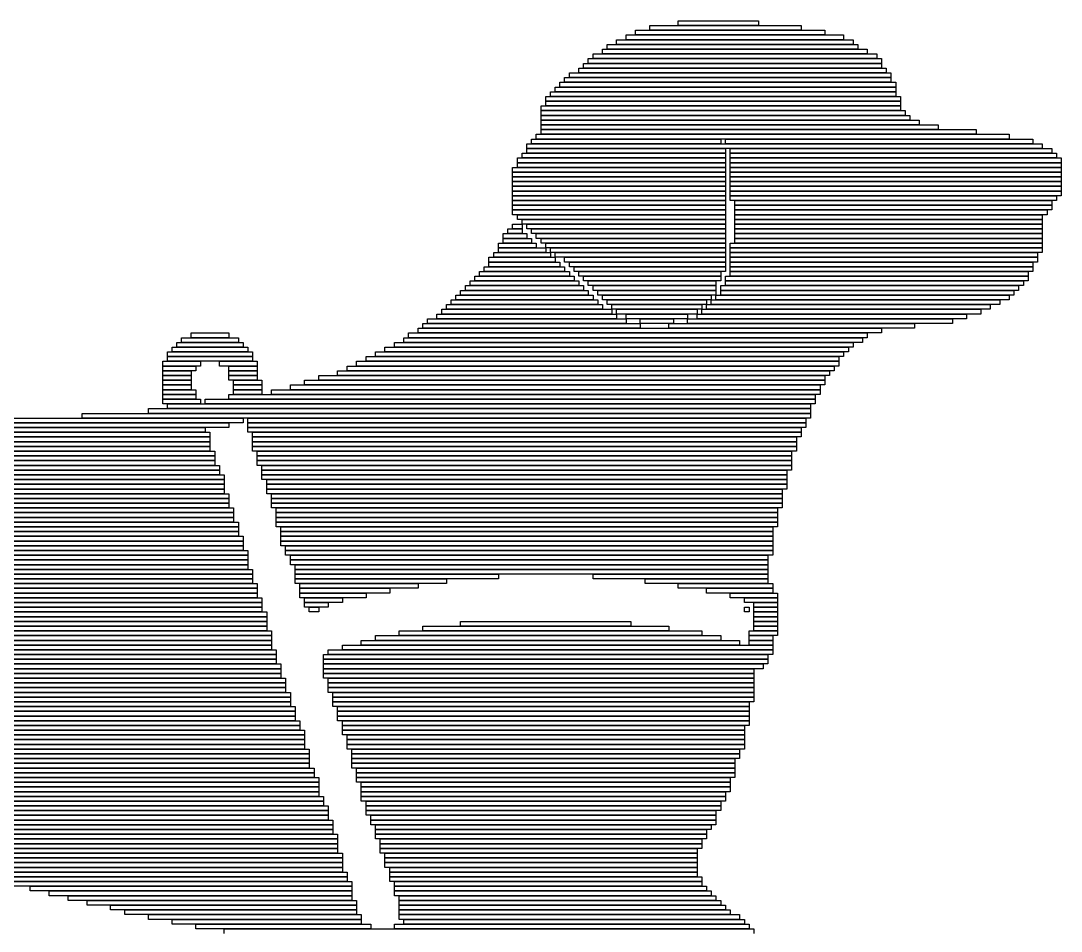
# Model space of a CAD drawing. Extents: x 310 to 714, y 365 to 660.
# Drawn here: x 494 to 714, y 467.5 to 660 of the extents above; entities that cross this region are included whole.
import ezdxf

# ---------------------------------------------------------------- set-up
doc = ezdxf.new("R2010")
doc.units = 0

msp = doc.modelspace()

# ---------------------------------------------------------------- linework, layer by layer
for p, q in [((633, 660), (650, 660)), ((633, 659), (633, 660)), ((650, 660), (650, 659)), ((624, 658), (664, 658)), ((624, 657), (624, 658)), ((627, 659), (659, 659)), ((627, 658), (627, 659)), ((659, 658), (627, 658)), ((650, 659), (633, 659)), ((659, 659), (659, 658)), ((664, 658), (664, 657)), ((620, 656), (670, 656)), ((620, 655), (620, 656)), ((622, 657), (668, 657)), ((622, 656), (622, 657)), ((668, 656), (622, 656)), ((664, 657), (624, 657)), ((668, 657), (668, 656)), ((670, 656), (670, 655)), ((617, 654), (673, 654)), ((617, 653), (617, 654)), ((618, 655), (671, 655)), ((618, 654), (618, 655)), ((671, 654), (618, 654)), ((670, 655), (620, 655)), ((671, 655), (671, 654)), ((673, 654), (673, 653)), ((614, 652), (676, 652)), ((614, 651), (614, 652)), ((615, 653), (675, 653)), ((615, 652), (615, 653)), ((675, 652), (615, 652)), ((673, 653), (617, 653)), ((675, 653), (675, 652)), ((676, 652), (676, 651)), ((610, 649), (678, 649)), ((610, 648), (610, 649)), ((612, 650), (677, 650)), ((612, 649), (612, 650)), ((677, 649), (612, 649)), ((613, 651), (676, 651)), ((613, 650), (613, 651)), ((676, 650), (613, 650)), ((676, 651), (614, 651)), ((676, 651), (676, 650)), ((677, 650), (677, 649)), ((678, 649), (678, 648)), ((608, 647), (679, 647)), ((608, 646), (608, 647)), ((609, 648), (678, 648)), ((609, 647), (609, 648)), ((678, 647), (609, 647)), ((678, 648), (610, 648)), ((678, 648), (678, 647)), ((679, 647), (679, 646)), ((606, 645), (679, 645)), ((606, 644), (606, 645)), ((607, 646), (679, 646)), ((607, 645), (607, 646)), ((679, 645), (607, 645)), ((679, 646), (608, 646)), ((679, 646), (679, 645)), ((679, 645), (679, 644)), ((605, 644), (680, 644)), ((605, 643), (605, 644)), ((680, 643), (605, 643)), ((605, 643), (680, 643)), ((605, 642), (605, 643)), ((679, 644), (606, 644)), ((680, 644), (680, 643)), ((680, 643), (680, 642)), ((604, 642), (680, 642)), ((604, 641), (604, 642)), ((680, 641), (604, 641)), ((604, 641), (681, 641)), ((604, 640), (604, 641)), ((680, 642), (605, 642)), ((680, 642), (680, 641)), ((681, 641), (681, 640)), ((681, 640), (604, 640)), ((604, 640), (682, 640)), ((604, 639), (604, 640)), ((682, 639), (604, 639)), ((604, 639), (684, 639)), ((604, 638), (604, 639)), ((684, 638), (604, 638)), ((604, 638), (688, 638)), ((604, 637), (604, 638)), ((682, 640), (682, 639)), ((684, 639), (684, 638)), ((688, 638), (688, 637)), ((603, 636), (703, 636)), ((603, 635), (603, 636)), ((688, 637), (604, 637)), ((604, 637), (696, 637)), ((604, 636), (604, 637)), ((696, 636), (604, 636)), ((696, 637), (696, 636)), ((703, 636), (703, 635)), ((601, 634), (710, 634)), ((601, 633), (601, 634)), ((602, 635), (642, 635)), ((602, 634), (602, 635)), ((642, 634), (602, 634)), ((703, 635), (603, 635)), ((642, 635), (642, 634)), ((643, 635), (708, 635)), ((643, 634), (643, 635)), ((708, 634), (643, 634)), ((708, 635), (708, 634)), ((710, 634), (710, 633)), ((600, 632), (643, 632)), ((600, 631), (600, 632)), ((710, 633), (601, 633)), ((601, 633), (643, 633)), ((601, 632), (601, 633)), ((643, 632), (601, 632)), ((643, 633), (643, 632)), ((643, 632), (643, 631)), ((644, 633), (712, 633)), ((644, 632), (644, 633)), ((712, 632), (644, 632)), ((644, 632), (713, 632)), ((644, 631), (644, 632)), ((712, 633), (712, 632)), ((713, 632), (713, 631)), ((599, 631), (643, 631)), ((599, 630), (599, 631)), ((643, 630), (599, 630)), ((599, 630), (643, 630)), ((599, 629), (599, 630)), ((643, 631), (600, 631)), ((643, 631), (643, 630)), ((643, 630), (643, 629)), ((713, 631), (644, 631)), ((644, 631), (714, 631)), ((644, 630), (644, 631)), ((714, 630), (644, 630)), ((644, 630), (714, 630)), ((644, 629), (644, 630)), ((714, 631), (714, 630)), ((714, 630), (714, 629)), ((598, 629), (643, 629)), ((598, 628), (598, 629)), ((643, 628), (598, 628)), ((598, 628), (643, 628)), ((598, 627), (598, 628)), ((643, 627), (598, 627)), ((598, 627), (643, 627)), ((598, 626), (598, 627)), ((643, 629), (599, 629)), ((643, 629), (643, 628)), ((643, 628), (643, 627)), ((643, 627), (643, 626)), ((714, 629), (644, 629)), ((644, 629), (714, 629)), ((644, 628), (644, 629)), ((714, 628), (644, 628)), ((644, 628), (714, 628)), ((644, 627), (644, 628)), ((714, 627), (644, 627)), ((644, 627), (714, 627)), ((644, 626), (644, 627)), ((714, 629), (714, 628)), ((714, 628), (714, 627)), ((714, 627), (714, 626)), ((643, 626), (598, 626)), ((598, 626), (643, 626)), ((598, 625), (598, 626)), ((643, 625), (598, 625)), ((598, 625), (643, 625)), ((598, 624), (598, 625)), ((643, 626), (643, 625)), ((643, 625), (643, 624)), ((714, 626), (644, 626)), ((644, 626), (714, 626)), ((644, 625), (644, 626)), ((714, 625), (644, 625)), ((644, 625), (714, 625)), ((644, 624), (644, 625)), ((714, 626), (714, 625)), ((714, 625), (714, 624)), ((643, 624), (598, 624)), ((598, 624), (643, 624)), ((598, 623), (598, 624)), ((643, 623), (598, 623)), ((598, 623), (643, 623)), ((598, 622), (598, 623)), ((643, 624), (643, 623)), ((643, 623), (643, 622)), ((714, 624), (644, 624)), ((644, 624), (714, 624)), ((644, 623), (644, 624)), ((714, 623), (644, 623)), ((644, 623), (713, 623)), ((644, 622), (644, 623)), ((713, 623), (713, 622)), ((714, 624), (714, 623)), ((643, 622), (598, 622)), ((598, 622), (643, 622)), ((598, 621), (598, 622)), ((643, 621), (598, 621)), ((598, 621), (643, 621)), ((598, 620), (598, 621)), ((643, 622), (643, 621)), ((643, 621), (643, 620)), ((713, 622), (644, 622)), ((645, 622), (712, 622)), ((645, 621), (645, 622)), ((712, 621), (645, 621)), ((645, 621), (712, 621)), ((645, 620), (645, 621)), ((712, 622), (712, 621)), ((712, 621), (712, 620)), ((643, 620), (598, 620)), ((598, 620), (643, 620)), ((598, 619), (598, 620)), ((643, 619), (598, 619)), ((599, 619), (643, 619)), ((599, 618), (599, 619)), ((643, 620), (643, 619)), ((643, 619), (643, 618)), ((712, 620), (645, 620)), ((645, 620), (711, 620)), ((645, 619), (645, 620)), ((711, 619), (645, 619)), ((645, 619), (710, 619)), ((645, 618), (645, 619)), ((710, 619), (710, 618)), ((711, 620), (711, 619)), ((597, 616), (600, 616)), ((597, 615), (597, 616)), ((598, 617), (600, 617)), ((598, 616), (598, 617)), ((600, 616), (598, 616)), ((643, 618), (599, 618)), ((600, 618), (643, 618)), ((600, 617), (600, 618)), ((643, 617), (600, 617)), ((600, 617), (600, 616)), ((600, 616), (600, 615)), ((601, 617), (643, 617)), ((601, 616), (601, 617)), ((643, 616), (601, 616)), ((602, 616), (643, 616)), ((602, 615), (602, 616)), ((643, 618), (643, 617)), ((643, 617), (643, 616)), ((643, 616), (643, 615)), ((710, 618), (645, 618)), ((645, 618), (710, 618)), ((645, 617), (645, 618)), ((710, 617), (645, 617)), ((645, 617), (710, 617)), ((645, 616), (645, 617)), ((710, 616), (645, 616)), ((645, 616), (710, 616)), ((645, 615), (645, 616)), ((710, 618), (710, 617)), ((710, 617), (710, 616)), ((710, 616), (710, 615)), ((596, 615), (601, 615)), ((596, 614), (596, 615)), ((601, 614), (596, 614)), ((596, 614), (602, 614)), ((596, 613), (596, 614)), ((600, 615), (597, 615)), ((601, 615), (601, 614)), ((643, 615), (602, 615)), ((602, 614), (602, 613)), ((603, 615), (643, 615)), ((603, 614), (603, 615)), ((643, 614), (603, 614)), ((604, 614), (643, 614)), ((604, 613), (604, 614)), ((643, 615), (643, 614)), ((643, 614), (643, 613)), ((710, 615), (645, 615)), ((645, 615), (710, 615)), ((645, 614), (645, 615)), ((710, 614), (645, 614)), ((645, 614), (710, 614)), ((645, 613), (645, 614)), ((710, 615), (710, 614)), ((710, 614), (710, 613)), ((595, 613), (603, 613)), ((595, 612), (595, 613)), ((603, 612), (595, 612)), ((595, 612), (605, 612)), ((595, 611), (595, 612)), ((602, 613), (596, 613)), ((603, 613), (603, 612)), ((643, 613), (604, 613)), ((605, 613), (643, 613)), ((605, 612), (605, 613)), ((643, 612), (605, 612)), ((605, 612), (605, 611)), ((606, 612), (643, 612)), ((606, 611), (606, 612)), ((643, 613), (643, 612)), ((643, 612), (643, 611)), ((644, 613), (710, 613)), ((644, 612), (644, 613)), ((710, 612), (644, 612)), ((644, 612), (710, 612)), ((644, 611), (644, 612)), ((710, 613), (645, 613)), ((710, 613), (710, 612)), ((710, 612), (710, 611)), ((593, 610), (607, 610)), ((593, 609), (593, 610)), ((594, 611), (606, 611)), ((594, 610), (594, 611)), ((606, 610), (594, 610)), ((605, 611), (595, 611)), ((643, 611), (606, 611)), ((606, 611), (606, 610)), ((607, 611), (643, 611)), ((607, 610), (607, 611)), ((643, 610), (607, 610)), ((607, 610), (607, 609)), ((609, 610), (643, 610)), ((609, 609), (609, 610)), ((643, 611), (643, 610)), ((643, 610), (643, 609)), ((710, 611), (644, 611)), ((644, 611), (709, 611)), ((644, 610), (644, 611)), ((709, 610), (644, 610)), ((644, 610), (709, 610)), ((644, 609), (644, 610)), ((709, 611), (709, 610)), ((709, 610), (709, 609)), ((592, 608), (609, 608)), ((592, 607), (592, 608)), ((607, 609), (593, 609)), ((593, 609), (608, 609)), ((593, 608), (593, 609)), ((608, 608), (593, 608)), ((608, 609), (608, 608)), ((643, 609), (609, 609)), ((609, 608), (609, 607)), ((610, 609), (643, 609)), ((610, 608), (610, 609)), ((643, 608), (610, 608)), ((611, 608), (643, 608)), ((611, 607), (611, 608)), ((643, 609), (643, 608)), ((643, 608), (643, 607)), ((709, 609), (644, 609)), ((644, 609), (708, 609)), ((644, 608), (644, 609)), ((708, 608), (644, 608)), ((644, 608), (708, 608)), ((644, 607), (644, 608)), ((708, 609), (708, 608)), ((708, 608), (708, 607)), ((589, 605), (612, 605)), ((589, 604), (589, 605)), ((590, 606), (611, 606)), ((590, 605), (590, 606)), ((611, 605), (590, 605)), ((591, 607), (610, 607)), ((591, 606), (591, 607)), ((610, 606), (591, 606)), ((609, 607), (592, 607)), ((610, 607), (610, 606)), ((643, 607), (611, 607)), ((611, 606), (611, 605)), ((612, 607), (642, 607)), ((612, 606), (612, 607)), ((642, 606), (612, 606)), ((612, 605), (612, 604)), ((613, 606), (642, 606)), ((613, 605), (613, 606)), ((642, 605), (613, 605)), ((614, 605), (641, 605)), ((614, 604), (614, 605)), ((641, 605), (641, 604)), ((642, 607), (642, 606)), ((642, 606), (642, 605)), ((643, 606), (707, 606)), ((643, 605), (643, 606)), ((707, 605), (643, 605)), ((643, 605), (706, 605)), ((643, 604), (643, 605)), ((708, 607), (644, 607)), ((644, 607), (707, 607)), ((644, 606), (644, 607)), ((707, 606), (644, 606)), ((706, 605), (706, 604)), ((707, 607), (707, 606)), ((707, 606), (707, 605)), ((587, 603), (614, 603)), ((587, 602), (587, 603)), ((588, 604), (613, 604)), ((588, 603), (588, 604)), ((613, 603), (588, 603)), ((612, 604), (589, 604)), ((613, 604), (613, 603)), ((641, 604), (614, 604)), ((614, 603), (614, 602)), ((615, 604), (641, 604)), ((615, 603), (615, 604)), ((641, 603), (615, 603)), ((616, 603), (641, 603)), ((616, 602), (616, 603)), ((641, 604), (641, 603)), ((641, 603), (641, 602)), ((642, 604), (705, 604)), ((642, 603), (642, 604)), ((705, 603), (642, 603)), ((642, 603), (704, 603)), ((642, 602), (642, 603)), ((706, 604), (643, 604)), ((704, 603), (704, 602)), ((705, 604), (705, 603)), ((585, 601), (616, 601)), ((585, 600), (585, 601)), ((586, 602), (615, 602)), ((586, 601), (586, 602)), ((615, 601), (586, 601)), ((614, 602), (587, 602)), ((615, 602), (615, 601)), ((641, 602), (616, 602)), ((616, 601), (616, 600)), ((617, 602), (640, 602)), ((617, 601), (617, 602)), ((640, 601), (617, 601)), ((618, 601), (639, 601)), ((618, 600), (618, 601)), ((639, 601), (639, 600)), ((640, 602), (640, 601)), ((640, 601), (701, 601)), ((640, 600), (640, 601)), ((641, 602), (703, 602)), ((641, 601), (641, 602)), ((703, 601), (641, 601)), ((704, 602), (642, 602)), ((701, 601), (701, 600)), ((703, 602), (703, 601)), ((583, 599), (619, 599)), ((583, 598), (583, 599)), ((584, 600), (617, 600)), ((584, 599), (584, 600)), ((617, 599), (584, 599)), ((616, 600), (585, 600)), ((617, 600), (617, 599)), ((639, 600), (618, 600)), ((619, 600), (638, 600)), ((619, 599), (619, 600)), ((638, 599), (619, 599)), ((619, 599), (619, 598)), ((620, 599), (637, 599)), ((620, 598), (620, 599)), ((637, 599), (637, 598)), ((638, 600), (638, 599)), ((638, 599), (697, 599)), ((638, 598), (638, 599)), ((639, 600), (699, 600)), ((639, 599), (639, 600)), ((699, 599), (639, 599)), ((701, 600), (640, 600)), ((697, 599), (697, 598)), ((699, 600), (699, 599)), ((580, 597), (622, 597)), ((580, 596), (580, 597)), ((582, 598), (620, 598)), ((582, 597), (582, 598)), ((620, 597), (582, 597)), ((619, 598), (583, 598)), ((637, 598), (620, 598)), ((620, 598), (620, 597)), ((622, 598), (635, 598)), ((622, 597), (622, 598)), ((635, 597), (622, 597)), ((622, 597), (622, 596)), ((625, 597), (632, 597)), ((625, 596), (625, 597)), ((632, 597), (632, 596)), ((635, 598), (635, 597)), ((635, 597), (691, 597)), ((635, 596), (635, 597)), ((637, 598), (694, 598)), ((637, 597), (637, 598)), ((694, 597), (637, 597)), ((697, 598), (638, 598)), ((691, 597), (691, 596)), ((694, 598), (694, 597)), ((530, 594), (538, 594)), ((530, 593), (530, 594)), ((538, 594), (538, 593)), ((576, 594), (673, 594)), ((576, 593), (576, 594)), ((578, 595), (676, 595)), ((578, 594), (578, 595)), ((676, 594), (578, 594)), ((579, 596), (625, 596)), ((579, 595), (579, 596)), ((625, 595), (579, 595)), ((622, 596), (580, 596)), ((632, 596), (625, 596)), ((625, 596), (625, 595)), ((631, 596), (683, 596)), ((631, 595), (631, 596)), ((683, 595), (631, 595)), ((691, 596), (635, 596)), ((673, 594), (673, 593)), ((676, 595), (676, 594)), ((683, 596), (683, 595)), ((527, 592), (541, 592)), ((527, 591), (527, 592)), ((528, 593), (540, 593)), ((528, 592), (528, 593)), ((540, 592), (528, 592)), ((538, 593), (530, 593)), ((540, 593), (540, 592)), ((541, 592), (541, 591)), ((573, 592), (670, 592)), ((573, 591), (573, 592)), ((575, 593), (672, 593)), ((575, 592), (575, 593)), ((672, 592), (575, 592)), ((673, 593), (576, 593)), ((670, 592), (670, 591)), ((672, 593), (672, 592)), ((525, 590), (543, 590)), ((525, 589), (525, 590)), ((526, 591), (542, 591)), ((526, 590), (526, 591)), ((542, 590), (526, 590)), ((541, 591), (527, 591)), ((542, 591), (542, 590)), ((543, 590), (543, 589)), ((569, 590), (668, 590)), ((569, 589), (569, 590)), ((571, 591), (669, 591)), ((571, 590), (571, 591)), ((669, 590), (571, 590)), ((670, 591), (573, 591)), ((668, 590), (668, 589)), ((669, 591), (669, 590)), ((524, 588), (532, 588)), ((524, 587), (524, 588)), ((543, 589), (525, 589)), ((525, 589), (543, 589)), ((525, 588), (525, 589)), ((543, 588), (525, 588)), ((532, 588), (532, 587)), ((536, 588), (544, 588)), ((536, 587), (536, 588)), ((543, 589), (543, 588)), ((544, 588), (544, 587)), ((565, 588), (667, 588)), ((565, 587), (565, 588)), ((567, 589), (667, 589)), ((567, 588), (567, 589)), ((667, 588), (567, 588)), ((668, 589), (569, 589)), ((667, 589), (667, 588)), ((667, 588), (667, 587)), ((532, 587), (524, 587)), ((524, 587), (531, 587)), ((524, 586), (524, 587)), ((531, 586), (524, 586)), ((524, 586), (530, 586)), ((524, 585), (524, 586)), ((530, 586), (530, 585)), ((531, 587), (531, 586)), ((544, 587), (536, 587)), ((538, 587), (544, 587)), ((538, 586), (538, 587)), ((544, 586), (538, 586)), ((538, 586), (544, 586)), ((538, 585), (538, 586)), ((544, 587), (544, 586)), ((544, 586), (544, 585)), ((561, 586), (665, 586)), ((561, 585), (561, 586)), ((563, 587), (666, 587)), ((563, 586), (563, 587)), ((666, 586), (563, 586)), ((667, 587), (565, 587)), ((665, 586), (665, 585)), ((666, 587), (666, 586)), ((530, 585), (524, 585)), ((524, 585), (530, 585)), ((524, 584), (524, 585)), ((530, 584), (524, 584)), ((524, 584), (530, 584)), ((524, 583), (524, 584)), ((530, 583), (524, 583)), ((524, 583), (530, 583)), ((524, 582), (524, 583)), ((530, 585), (530, 584)), ((530, 584), (530, 583)), ((530, 583), (530, 582)), ((544, 585), (538, 585)), ((538, 585), (544, 585)), ((538, 584), (538, 585)), ((544, 584), (538, 584)), ((539, 584), (545, 584)), ((539, 583), (539, 584)), ((545, 583), (539, 583)), ((539, 583), (545, 583)), ((539, 582), (539, 583)), ((544, 585), (544, 584)), ((545, 584), (545, 583)), ((545, 583), (545, 582)), ((551, 583), (663, 583)), ((551, 582), (551, 583)), ((554, 584), (664, 584)), ((554, 583), (554, 584)), ((664, 583), (554, 583)), ((557, 585), (664, 585)), ((557, 584), (557, 585)), ((664, 584), (557, 584)), ((665, 585), (561, 585)), ((663, 583), (663, 582)), ((664, 585), (664, 584)), ((664, 584), (664, 583)), ((530, 582), (524, 582)), ((524, 582), (531, 582)), ((524, 581), (524, 582)), ((531, 581), (524, 581)), ((524, 581), (531, 581)), ((524, 580), (524, 581)), ((531, 582), (531, 581)), ((531, 581), (531, 580)), ((538, 581), (662, 581)), ((538, 580), (538, 581)), ((545, 582), (539, 582)), ((539, 582), (545, 582)), ((539, 581), (539, 582)), ((545, 581), (539, 581)), ((545, 582), (545, 581)), ((547, 582), (663, 582)), ((547, 581), (547, 582)), ((663, 581), (547, 581)), ((663, 582), (551, 582)), ((662, 581), (662, 580)), ((663, 582), (663, 581)), ((531, 580), (524, 580)), ((524, 580), (532, 580)), ((524, 579), (524, 580)), ((532, 579), (524, 579)), ((525, 579), (661, 579)), ((525, 578), (525, 579)), ((532, 580), (532, 579)), ((533, 580), (662, 580)), ((533, 579), (533, 580)), ((662, 579), (533, 579)), ((662, 580), (538, 580)), ((661, 579), (661, 578)), ((662, 580), (662, 579)), ((507, 577), (661, 577)), ((507, 576), (507, 577)), ((521, 578), (661, 578)), ((521, 577), (521, 578)), ((661, 577), (521, 577)), ((661, 578), (525, 578)), ((661, 578), (661, 577)), ((661, 577), (661, 576)), ((451, 575), (538, 575)), ((465, 576), (541, 576)), ((541, 575), (465, 575)), ((661, 576), (507, 576)), ((538, 575), (538, 574)), ((541, 576), (541, 575)), ((542, 576), (660, 576)), ((542, 575), (542, 576)), ((660, 575), (542, 575)), ((542, 575), (660, 575)), ((542, 574), (542, 575)), ((660, 576), (660, 575)), ((660, 575), (660, 574)), ((429, 572), (534, 572)), ((433, 573), (534, 573)), ((534, 572), (433, 572)), ((441, 574), (533, 574)), ((533, 573), (441, 573)), ((538, 574), (451, 574)), ((533, 574), (533, 573)), ((534, 573), (534, 572)), ((534, 572), (534, 571)), ((660, 574), (542, 574)), ((542, 574), (659, 574)), ((542, 573), (542, 574)), ((659, 573), (542, 573)), ((543, 573), (659, 573)), ((543, 572), (543, 573)), ((659, 572), (543, 572)), ((543, 572), (658, 572)), ((543, 571), (543, 572)), ((658, 572), (658, 571)), ((659, 574), (659, 573)), ((659, 573), (659, 572)), ((419, 570), (534, 570)), ((424, 571), (534, 571)), ((534, 570), (424, 570)), ((534, 571), (429, 571)), ((534, 571), (534, 570)), ((534, 570), (534, 569)), ((658, 571), (543, 571)), ((543, 571), (658, 571)), ((543, 570), (543, 571)), ((658, 570), (543, 570)), ((543, 570), (658, 570)), ((543, 569), (543, 570)), ((658, 571), (658, 570)), ((658, 570), (658, 569)), ((413, 568), (535, 568)), ((416, 569), (535, 569)), ((535, 568), (416, 568)), ((534, 569), (419, 569)), ((535, 569), (535, 568)), ((535, 568), (535, 567)), ((658, 569), (543, 569)), ((544, 569), (657, 569)), ((544, 568), (544, 569)), ((657, 568), (544, 568)), ((544, 568), (657, 568)), ((544, 567), (544, 568)), ((657, 569), (657, 568)), ((657, 568), (657, 567)), ((330, 567), (535, 567)), ((535, 566), (330, 566)), ((331, 566), (536, 566)), ((535, 567), (413, 567)), ((535, 567), (535, 566)), ((536, 566), (536, 565)), ((657, 567), (544, 567)), ((544, 567), (657, 567)), ((544, 566), (544, 567)), ((657, 566), (544, 566)), ((545, 566), (657, 566)), ((545, 565), (545, 566)), ((657, 567), (657, 566)), ((657, 566), (657, 565)), ((536, 565), (331, 565)), ((332, 565), (536, 565)), ((536, 564), (332, 564)), ((333, 564), (537, 564)), ((536, 565), (536, 564)), ((537, 564), (537, 563)), ((657, 565), (545, 565)), ((545, 565), (656, 565)), ((545, 564), (545, 565)), ((656, 564), (545, 564)), ((545, 564), (656, 564)), ((545, 563), (545, 564)), ((656, 565), (656, 564)), ((656, 564), (656, 563)), ((537, 563), (333, 563)), ((334, 563), (537, 563)), ((537, 562), (334, 562)), ((335, 562), (537, 562)), ((537, 563), (537, 562)), ((537, 562), (537, 561)), ((656, 563), (545, 563)), ((546, 563), (656, 563)), ((546, 562), (546, 563)), ((656, 562), (546, 562)), ((546, 562), (656, 562)), ((546, 561), (546, 562)), ((656, 563), (656, 562)), ((656, 562), (656, 561)), ((537, 561), (335, 561)), ((336, 561), (537, 561)), ((537, 560), (336, 560)), ((338, 560), (538, 560)), ((538, 559), (338, 559)), ((339, 559), (538, 559)), ((537, 561), (537, 560)), ((538, 560), (538, 559)), ((538, 559), (538, 558)), ((656, 561), (546, 561)), ((546, 561), (655, 561)), ((546, 560), (546, 561)), ((655, 560), (546, 560)), ((547, 560), (655, 560)), ((547, 559), (547, 560)), ((655, 559), (547, 559)), ((547, 559), (655, 559)), ((547, 558), (547, 559)), ((655, 561), (655, 560)), ((655, 560), (655, 559)), ((655, 559), (655, 558)), ((538, 558), (339, 558)), ((340, 558), (538, 558)), ((538, 557), (340, 557)), ((342, 557), (539, 557)), ((538, 558), (538, 557)), ((539, 557), (539, 556)), ((655, 558), (547, 558)), ((547, 558), (655, 558)), ((547, 557), (547, 558)), ((655, 557), (547, 557)), ((548, 557), (654, 557)), ((548, 556), (548, 557)), ((654, 557), (654, 556)), ((655, 558), (655, 557)), ((539, 556), (342, 556)), ((343, 556), (539, 556)), ((539, 555), (343, 555)), ((345, 555), (539, 555)), ((539, 556), (539, 555)), ((539, 555), (539, 554)), ((654, 556), (548, 556)), ((548, 556), (654, 556)), ((548, 555), (548, 556)), ((654, 555), (548, 555)), ((548, 555), (654, 555)), ((548, 554), (548, 555)), ((654, 556), (654, 555)), ((654, 555), (654, 554)), ((539, 554), (345, 554)), ((347, 554), (540, 554)), ((540, 553), (347, 553)), ((349, 553), (540, 553)), ((540, 554), (540, 553)), ((540, 553), (540, 552)), ((654, 554), (548, 554)), ((548, 554), (654, 554)), ((548, 553), (548, 554)), ((654, 553), (548, 553)), ((549, 553), (653, 553)), ((549, 552), (549, 553)), ((653, 553), (653, 552)), ((654, 554), (654, 553)), ((540, 552), (349, 552)), ((351, 552), (540, 552)), ((540, 551), (351, 551)), ((353, 551), (541, 551)), ((540, 552), (540, 551)), ((541, 551), (541, 550)), ((653, 552), (549, 552)), ((549, 552), (653, 552)), ((549, 551), (549, 552)), ((653, 551), (549, 551)), ((549, 551), (653, 551)), ((549, 550), (549, 551)), ((653, 552), (653, 551)), ((653, 551), (653, 550)), ((541, 550), (353, 550)), ((355, 550), (541, 550)), ((541, 549), (355, 549)), ((357, 549), (541, 549)), ((541, 548), (357, 548)), ((359, 548), (542, 548)), ((541, 550), (541, 549)), ((541, 549), (541, 548)), ((542, 548), (542, 547)), ((653, 550), (549, 550)), ((549, 550), (653, 550)), ((549, 549), (549, 550)), ((653, 549), (549, 549)), ((550, 549), (653, 549)), ((550, 548), (550, 549)), ((653, 548), (550, 548)), ((550, 548), (653, 548)), ((550, 547), (550, 548)), ((653, 550), (653, 549)), ((653, 549), (653, 548)), ((653, 548), (653, 547)), ((542, 547), (359, 547)), ((362, 547), (542, 547)), ((542, 546), (362, 546)), ((366, 546), (542, 546)), ((542, 547), (542, 546)), ((542, 546), (542, 545)), ((653, 547), (550, 547)), ((551, 547), (652, 547)), ((551, 546), (551, 547)), ((652, 546), (551, 546)), ((551, 546), (652, 546)), ((551, 545), (551, 546)), ((652, 547), (652, 546)), ((652, 546), (652, 545)), ((542, 545), (366, 545)), ((368, 545), (542, 545)), ((542, 544), (368, 544)), ((372, 544), (543, 544)), ((542, 545), (542, 544)), ((543, 544), (543, 543)), ((652, 545), (551, 545)), ((552, 545), (652, 545)), ((552, 544), (552, 545)), ((652, 544), (552, 544)), ((552, 544), (652, 544)), ((552, 543), (552, 544)), ((652, 545), (652, 544)), ((652, 544), (652, 543)), ((543, 543), (372, 543)), ((375, 543), (543, 543)), ((543, 542), (375, 542)), ((381, 542), (543, 542)), ((543, 543), (543, 542)), ((543, 542), (543, 541)), ((652, 543), (552, 543)), ((552, 543), (595, 543)), ((552, 542), (552, 543)), ((595, 542), (552, 542)), ((552, 542), (584, 542)), ((552, 541), (552, 542)), ((584, 542), (584, 541)), ((595, 543), (595, 542)), ((615, 543), (652, 543)), ((615, 542), (615, 543)), ((652, 542), (615, 542)), ((626, 542), (652, 542)), ((626, 541), (626, 542)), ((652, 543), (652, 542)), ((652, 542), (652, 541)), ((543, 541), (381, 541)), ((385, 541), (544, 541)), ((544, 540), (385, 540)), ((388, 540), (544, 540)), ((544, 541), (544, 540)), ((544, 540), (544, 539)), ((584, 541), (552, 541)), ((553, 541), (578, 541)), ((553, 540), (553, 541)), ((578, 540), (553, 540)), ((553, 540), (572, 540)), ((553, 539), (553, 540)), ((572, 540), (572, 539)), ((578, 541), (578, 540)), ((652, 541), (626, 541)), ((633, 541), (653, 541)), ((633, 540), (633, 541)), ((653, 540), (633, 540)), ((639, 540), (653, 540)), ((639, 539), (639, 540)), ((653, 541), (653, 540)), ((653, 540), (653, 539)), ((386, 538), (545, 538)), ((545, 537), (386, 537)), ((386, 537), (545, 537)), ((387, 539), (544, 539)), ((544, 538), (387, 538)), ((544, 539), (388, 539)), ((544, 539), (544, 538)), ((545, 538), (545, 537)), ((545, 537), (545, 536)), ((572, 539), (553, 539)), ((553, 539), (567, 539)), ((553, 538), (553, 539)), ((567, 538), (553, 538)), ((554, 538), (562, 538)), ((554, 537), (554, 538)), ((562, 537), (554, 537)), ((554, 537), (559, 537)), ((554, 536), (554, 537)), ((559, 537), (559, 536)), ((562, 538), (562, 537)), ((567, 539), (567, 538)), ((653, 539), (639, 539)), ((644, 539), (654, 539)), ((644, 538), (644, 539)), ((654, 538), (644, 538)), ((647, 538), (654, 538)), ((647, 537), (647, 538)), ((654, 537), (647, 537)), ((649, 537), (654, 537)), ((649, 536), (649, 537)), ((654, 539), (654, 538)), ((654, 538), (654, 537)), ((654, 537), (654, 536)), ((385, 536), (545, 536)), ((545, 535), (385, 535)), ((385, 535), (546, 535)), ((545, 536), (386, 536)), ((545, 536), (545, 535)), ((546, 535), (546, 534)), ((559, 536), (554, 536)), ((555, 536), (557, 536)), ((555, 535), (555, 536)), ((557, 535), (555, 535)), ((557, 536), (557, 535)), ((647, 536), (648, 536)), ((647, 535), (647, 536)), ((648, 535), (647, 535)), ((648, 536), (648, 535)), ((654, 536), (649, 536)), ((649, 536), (654, 536)), ((649, 535), (649, 536)), ((654, 535), (649, 535)), ((649, 535), (654, 535)), ((649, 534), (649, 535)), ((654, 536), (654, 535)), ((654, 535), (654, 534)), ((384, 533), (546, 533)), ((546, 534), (385, 534)), ((385, 534), (546, 534)), ((546, 533), (385, 533)), ((546, 534), (546, 533)), ((546, 533), (546, 532)), ((587, 533), (623, 533)), ((587, 532), (587, 533)), ((623, 533), (623, 532)), ((654, 534), (649, 534)), ((649, 534), (654, 534)), ((649, 533), (649, 534)), ((654, 533), (649, 533)), ((649, 533), (654, 533)), ((649, 532), (649, 533)), ((654, 534), (654, 533)), ((654, 533), (654, 532)), ((546, 532), (384, 532)), ((384, 532), (546, 532)), ((546, 531), (384, 531)), ((384, 531), (547, 531)), ((546, 532), (546, 531)), ((547, 531), (547, 530)), ((574, 531), (638, 531)), ((574, 530), (574, 531)), ((579, 532), (631, 532)), ((579, 531), (579, 532)), ((631, 531), (579, 531)), ((623, 532), (587, 532)), ((631, 532), (631, 531)), ((638, 531), (638, 530)), ((648, 531), (654, 531)), ((648, 530), (648, 531)), ((654, 532), (649, 532)), ((649, 532), (654, 532)), ((649, 531), (649, 532)), ((654, 531), (649, 531)), ((654, 532), (654, 531)), ((654, 531), (654, 530)), ((383, 530), (547, 530)), ((547, 529), (383, 529)), ((383, 529), (547, 529)), ((547, 530), (384, 530)), ((547, 530), (547, 529)), ((547, 529), (547, 528)), ((566, 529), (646, 529)), ((566, 528), (566, 529)), ((569, 530), (642, 530)), ((569, 529), (569, 530)), ((642, 529), (569, 529)), ((638, 530), (574, 530)), ((642, 530), (642, 529)), ((646, 529), (646, 528)), ((654, 530), (648, 530)), ((648, 530), (653, 530)), ((648, 529), (648, 530)), ((653, 529), (648, 529)), ((648, 529), (653, 529)), ((648, 528), (648, 529)), ((653, 530), (653, 529)), ((653, 529), (653, 528)), ((382, 528), (547, 528)), ((547, 527), (382, 527)), ((382, 527), (548, 527)), ((548, 526), (382, 526)), ((382, 526), (548, 526)), ((547, 528), (383, 528)), ((547, 528), (547, 527)), ((548, 527), (548, 526)), ((548, 526), (548, 525)), ((558, 526), (652, 526)), ((558, 525), (558, 526)), ((559, 527), (653, 527)), ((559, 526), (559, 527)), ((653, 526), (559, 526)), ((562, 528), (653, 528)), ((562, 527), (562, 528)), ((653, 527), (562, 527)), ((646, 528), (566, 528)), ((653, 528), (648, 528)), ((652, 526), (652, 525)), ((653, 528), (653, 527)), ((653, 527), (653, 526)), ((381, 525), (548, 525)), ((548, 524), (381, 524)), ((381, 524), (549, 524)), ((548, 525), (382, 525)), ((548, 525), (548, 524)), ((549, 524), (549, 523)), ((652, 525), (558, 525)), ((558, 525), (652, 525)), ((558, 524), (558, 525)), ((652, 524), (558, 524)), ((558, 524), (651, 524)), ((558, 523), (558, 524)), ((651, 524), (651, 523)), ((652, 525), (652, 524)), ((380, 522), (549, 522)), ((549, 523), (381, 523)), ((381, 523), (549, 523)), ((549, 522), (381, 522)), ((549, 523), (549, 522)), ((549, 522), (549, 521)), ((651, 523), (558, 523)), ((558, 523), (649, 523)), ((558, 522), (558, 523)), ((649, 522), (558, 522)), ((558, 522), (649, 522)), ((558, 521), (558, 522)), ((649, 523), (649, 522)), ((649, 522), (649, 521)), ((549, 521), (380, 521)), ((380, 521), (550, 521)), ((550, 520), (380, 520)), ((380, 520), (550, 520)), ((550, 521), (550, 520)), ((550, 520), (550, 519)), ((649, 521), (558, 521)), ((559, 521), (649, 521)), ((559, 520), (559, 521)), ((649, 520), (559, 520)), ((559, 520), (649, 520)), ((559, 519), (559, 520)), ((649, 521), (649, 520)), ((649, 520), (649, 519)), ((379, 519), (550, 519)), ((550, 518), (379, 518)), ((379, 518), (551, 518)), ((550, 519), (380, 519)), ((550, 519), (550, 518)), ((551, 518), (551, 517)), ((649, 519), (559, 519)), ((559, 519), (649, 519)), ((559, 518), (559, 519)), ((649, 518), (559, 518)), ((560, 518), (649, 518)), ((560, 517), (560, 518)), ((649, 519), (649, 518)), ((649, 518), (649, 517)), ((378, 516), (551, 516)), ((551, 515), (378, 515)), ((378, 515), (552, 515)), ((551, 517), (379, 517)), ((379, 517), (551, 517)), ((551, 516), (379, 516)), ((551, 517), (551, 516)), ((551, 516), (551, 515)), ((552, 515), (552, 514)), ((649, 517), (560, 517)), ((560, 517), (649, 517)), ((560, 516), (560, 517)), ((649, 516), (560, 516)), ((560, 516), (648, 516)), ((560, 515), (560, 516)), ((648, 515), (560, 515)), ((561, 515), (648, 515)), ((561, 514), (561, 515)), ((648, 516), (648, 515)), ((648, 515), (648, 514)), ((649, 517), (649, 516)), ((377, 513), (552, 513)), ((552, 514), (378, 514)), ((378, 514), (552, 514)), ((552, 513), (378, 513)), ((552, 514), (552, 513)), ((552, 513), (552, 512)), ((648, 514), (561, 514)), ((561, 514), (648, 514)), ((561, 513), (561, 514)), ((648, 513), (561, 513)), ((561, 513), (648, 513)), ((561, 512), (561, 513)), ((648, 514), (648, 513)), ((648, 513), (648, 512)), ((552, 512), (377, 512)), ((377, 512), (553, 512)), ((553, 511), (377, 511)), ((377, 511), (553, 511)), ((553, 512), (553, 511)), ((553, 511), (553, 510)), ((648, 512), (561, 512)), ((562, 512), (648, 512)), ((562, 511), (562, 512)), ((648, 511), (562, 511)), ((562, 511), (647, 511)), ((562, 510), (562, 511)), ((647, 511), (647, 510)), ((648, 512), (648, 511)), ((376, 509), (554, 509)), ((553, 510), (377, 510)), ((377, 510), (554, 510)), ((554, 509), (377, 509)), ((554, 510), (554, 509)), ((554, 509), (554, 508)), ((647, 510), (562, 510)), ((562, 510), (647, 510)), ((562, 509), (562, 510)), ((647, 509), (562, 509)), ((563, 509), (647, 509)), ((563, 508), (563, 509)), ((647, 510), (647, 509)), ((647, 509), (647, 508)), ((554, 508), (376, 508)), ((376, 508), (554, 508)), ((554, 507), (376, 507)), ((376, 507), (554, 507)), ((554, 508), (554, 507)), ((554, 507), (554, 506)), ((647, 508), (563, 508)), ((563, 508), (647, 508)), ((563, 507), (563, 508)), ((647, 507), (563, 507)), ((563, 507), (647, 507)), ((563, 506), (563, 507)), ((647, 508), (647, 507)), ((647, 507), (647, 506)), ((375, 505), (555, 505)), ((555, 504), (375, 504)), ((375, 504), (555, 504)), ((554, 506), (376, 506)), ((376, 506), (555, 506)), ((555, 505), (376, 505)), ((555, 506), (555, 505)), ((555, 505), (555, 504)), ((555, 504), (555, 503)), ((647, 506), (563, 506)), ((564, 506), (646, 506)), ((564, 505), (564, 506)), ((646, 505), (564, 505)), ((564, 505), (646, 505)), ((564, 504), (564, 505)), ((646, 504), (564, 504)), ((564, 504), (645, 504)), ((564, 503), (564, 504)), ((645, 504), (645, 503)), ((646, 506), (646, 505)), ((646, 505), (646, 504)), ((555, 503), (375, 503)), ((375, 503), (555, 503)), ((555, 502), (375, 502)), ((375, 502), (556, 502)), ((555, 503), (555, 502)), ((556, 502), (556, 501)), ((645, 503), (564, 503)), ((564, 503), (645, 503)), ((564, 502), (564, 503)), ((645, 502), (564, 502)), ((565, 502), (645, 502)), ((565, 501), (565, 502)), ((645, 503), (645, 502)), ((645, 502), (645, 501)), ((374, 500), (557, 500)), ((556, 501), (375, 501)), ((375, 501), (556, 501)), ((556, 500), (375, 500)), ((556, 501), (556, 500)), ((557, 500), (557, 499)), ((645, 501), (565, 501)), ((565, 501), (645, 501)), ((565, 500), (565, 501)), ((645, 500), (565, 500)), ((565, 500), (644, 500)), ((565, 499), (565, 500)), ((644, 500), (644, 499)), ((645, 501), (645, 500)), ((557, 499), (374, 499)), ((374, 499), (557, 499)), ((557, 498), (374, 498)), ((374, 498), (557, 498)), ((557, 499), (557, 498)), ((557, 498), (557, 497)), ((644, 499), (565, 499)), ((566, 499), (644, 499)), ((566, 498), (566, 499)), ((644, 498), (566, 498)), ((566, 498), (644, 498)), ((566, 497), (566, 498)), ((644, 499), (644, 498)), ((644, 498), (644, 497)), ((373, 496), (558, 496)), ((557, 497), (374, 497)), ((374, 497), (557, 497)), ((557, 496), (374, 496)), ((557, 497), (557, 496)), ((558, 496), (558, 495)), ((644, 497), (566, 497)), ((566, 497), (643, 497)), ((566, 496), (566, 497)), ((643, 496), (566, 496)), ((566, 496), (643, 496)), ((566, 495), (566, 496)), ((643, 497), (643, 496)), ((643, 496), (643, 495)), ((558, 495), (373, 495)), ((373, 495), (558, 495)), ((558, 494), (373, 494)), ((373, 494), (559, 494)), ((559, 493), (373, 493)), ((373, 493), (559, 493)), ((558, 495), (558, 494)), ((559, 494), (559, 493)), ((559, 493), (559, 492)), ((643, 495), (566, 495)), ((567, 495), (642, 495)), ((567, 494), (567, 495)), ((642, 494), (567, 494)), ((567, 494), (642, 494)), ((567, 493), (567, 494)), ((642, 493), (567, 493)), ((567, 493), (641, 493)), ((567, 492), (567, 493)), ((641, 493), (641, 492)), ((642, 495), (642, 494)), ((642, 494), (642, 493)), ((372, 492), (559, 492)), ((559, 491), (372, 491)), ((372, 491), (560, 491)), ((559, 492), (373, 492)), ((559, 492), (559, 491)), ((560, 491), (560, 490)), ((641, 492), (567, 492)), ((568, 492), (641, 492)), ((568, 491), (568, 492)), ((641, 491), (568, 491)), ((568, 491), (641, 491)), ((568, 490), (568, 491)), ((641, 492), (641, 491)), ((641, 491), (641, 490)), ((560, 490), (372, 490)), ((372, 490), (560, 490)), ((560, 489), (372, 489)), ((372, 489), (560, 489)), ((560, 490), (560, 489)), ((560, 489), (560, 488)), ((641, 490), (568, 490)), ((569, 490), (640, 490)), ((569, 489), (569, 490)), ((640, 489), (569, 489)), ((569, 489), (639, 489)), ((569, 488), (569, 489)), ((639, 489), (639, 488)), ((640, 490), (640, 489)), ((371, 488), (561, 488)), ((561, 487), (371, 487)), ((371, 487), (561, 487)), ((560, 488), (372, 488)), ((561, 488), (561, 487)), ((561, 487), (561, 486)), ((639, 488), (569, 488)), ((569, 488), (639, 488)), ((569, 487), (569, 488)), ((639, 487), (569, 487)), ((570, 487), (638, 487)), ((570, 486), (570, 487)), ((638, 487), (638, 486)), ((639, 488), (639, 487)), ((561, 486), (371, 486)), ((371, 486), (561, 486)), ((561, 485), (371, 485)), ((371, 485), (561, 485)), ((561, 486), (561, 485)), ((561, 485), (561, 484)), ((638, 486), (570, 486)), ((570, 486), (638, 486)), ((570, 485), (570, 486)), ((638, 485), (570, 485)), ((570, 485), (637, 485)), ((570, 484), (570, 485)), ((637, 485), (637, 484)), ((638, 486), (638, 485)), ((370, 484), (562, 484)), ((562, 483), (370, 483)), ((370, 483), (562, 483)), ((562, 482), (370, 482)), ((561, 484), (371, 484)), ((476, 482), (562, 482)), ((562, 484), (562, 483)), ((562, 483), (562, 482)), ((562, 482), (562, 481)), ((637, 484), (570, 484)), ((571, 484), (637, 484)), ((571, 483), (571, 484)), ((637, 483), (571, 483)), ((571, 483), (637, 483)), ((571, 482), (571, 483)), ((637, 482), (571, 482)), ((571, 482), (637, 482)), ((571, 481), (571, 482)), ((637, 484), (637, 483)), ((637, 483), (637, 482)), ((637, 482), (637, 481)), ((562, 481), (476, 481)), ((480, 481), (562, 481)), ((562, 480), (480, 480)), ((484, 480), (563, 480)), ((562, 481), (562, 480)), ((563, 480), (563, 479)), ((637, 481), (571, 481)), ((572, 481), (637, 481)), ((572, 480), (572, 481)), ((637, 480), (572, 480)), ((572, 480), (637, 480)), ((572, 479), (572, 480)), ((637, 481), (637, 480)), ((637, 480), (637, 479)), ((563, 479), (484, 479)), ((488, 479), (563, 479)), ((563, 478), (488, 478)), ((492, 478), (564, 478)), ((563, 479), (563, 478)), ((564, 478), (564, 477)), ((637, 479), (572, 479)), ((572, 479), (638, 479)), ((572, 478), (572, 479)), ((638, 478), (572, 478)), ((573, 478), (638, 478)), ((573, 477), (573, 478)), ((638, 479), (638, 478)), ((638, 478), (638, 477)), ((564, 477), (492, 477)), ((496, 477), (564, 477)), ((496, 476), (496, 477)), ((564, 476), (496, 476)), ((500, 476), (564, 476)), ((500, 475), (500, 476)), ((564, 477), (564, 476)), ((564, 476), (564, 475)), ((638, 477), (573, 477)), ((573, 477), (639, 477)), ((573, 476), (573, 477)), ((639, 476), (573, 476)), ((573, 476), (640, 476)), ((573, 475), (573, 476)), ((639, 477), (639, 476)), ((640, 476), (640, 475)), ((564, 475), (500, 475)), ((504, 475), (564, 475)), ((504, 474), (504, 475)), ((564, 474), (504, 474)), ((508, 474), (565, 474)), ((508, 473), (508, 474)), ((564, 475), (564, 474)), ((565, 474), (565, 473)), ((640, 475), (573, 475)), ((574, 475), (641, 475)), ((574, 474), (574, 475)), ((641, 474), (574, 474)), ((574, 474), (642, 474)), ((574, 473), (574, 474)), ((641, 475), (641, 474)), ((642, 474), (642, 473)), ((565, 473), (508, 473)), ((513, 473), (565, 473)), ((513, 472), (513, 473)), ((565, 472), (513, 472)), ((516, 472), (565, 472)), ((516, 471), (516, 472)), ((565, 471), (516, 471)), ((521, 471), (566, 471)), ((521, 470), (521, 471)), ((565, 473), (565, 472)), ((565, 472), (565, 471)), ((566, 471), (566, 470)), ((642, 473), (574, 473)), ((574, 473), (643, 473)), ((574, 472), (574, 473)), ((643, 472), (574, 472)), ((574, 472), (644, 472)), ((574, 471), (574, 472)), ((644, 471), (574, 471)), ((574, 471), (646, 471)), ((574, 470), (574, 471)), ((643, 473), (643, 472)), ((644, 472), (644, 471)), ((646, 471), (646, 470)), ((566, 470), (521, 470)), ((526, 470), (566, 470)), ((526, 469), (526, 470)), ((566, 469), (526, 469)), ((531, 469), (568, 469)), ((531, 468), (531, 469)), ((566, 470), (566, 469)), ((568, 469), (568, 468)), ((573, 469), (648, 469)), ((573, 468), (573, 469)), ((646, 470), (574, 470)), ((575, 470), (647, 470)), ((575, 469), (575, 470)), ((647, 469), (575, 469)), ((647, 470), (647, 469)), ((648, 469), (648, 468)), ((568, 468), (531, 468)), ((537, 468), (649, 468)), ((537, 467), (537, 468)), ((648, 468), (573, 468)), ((649, 468), (649, 467))]:
    msp.add_line(p, q)

doc.saveas('drawing.dxf')
